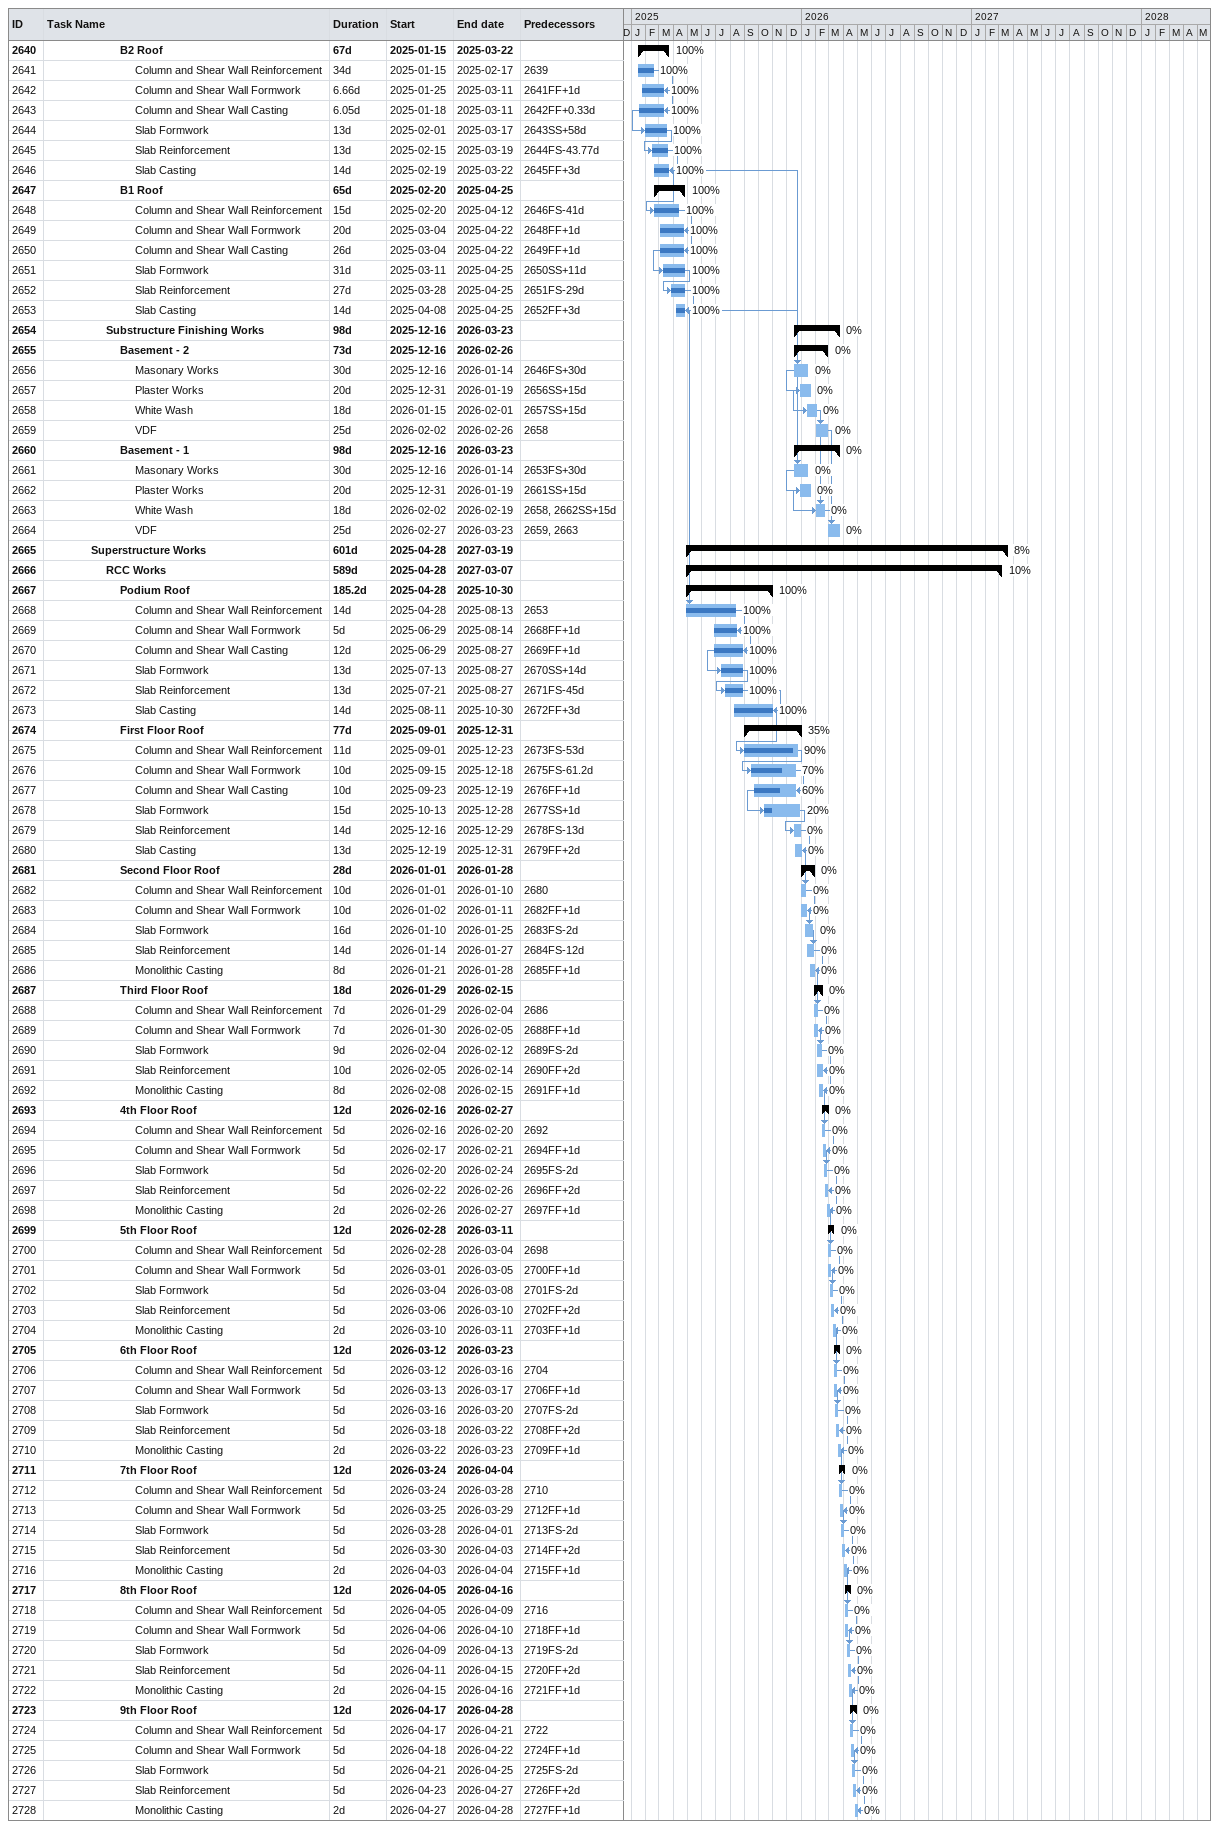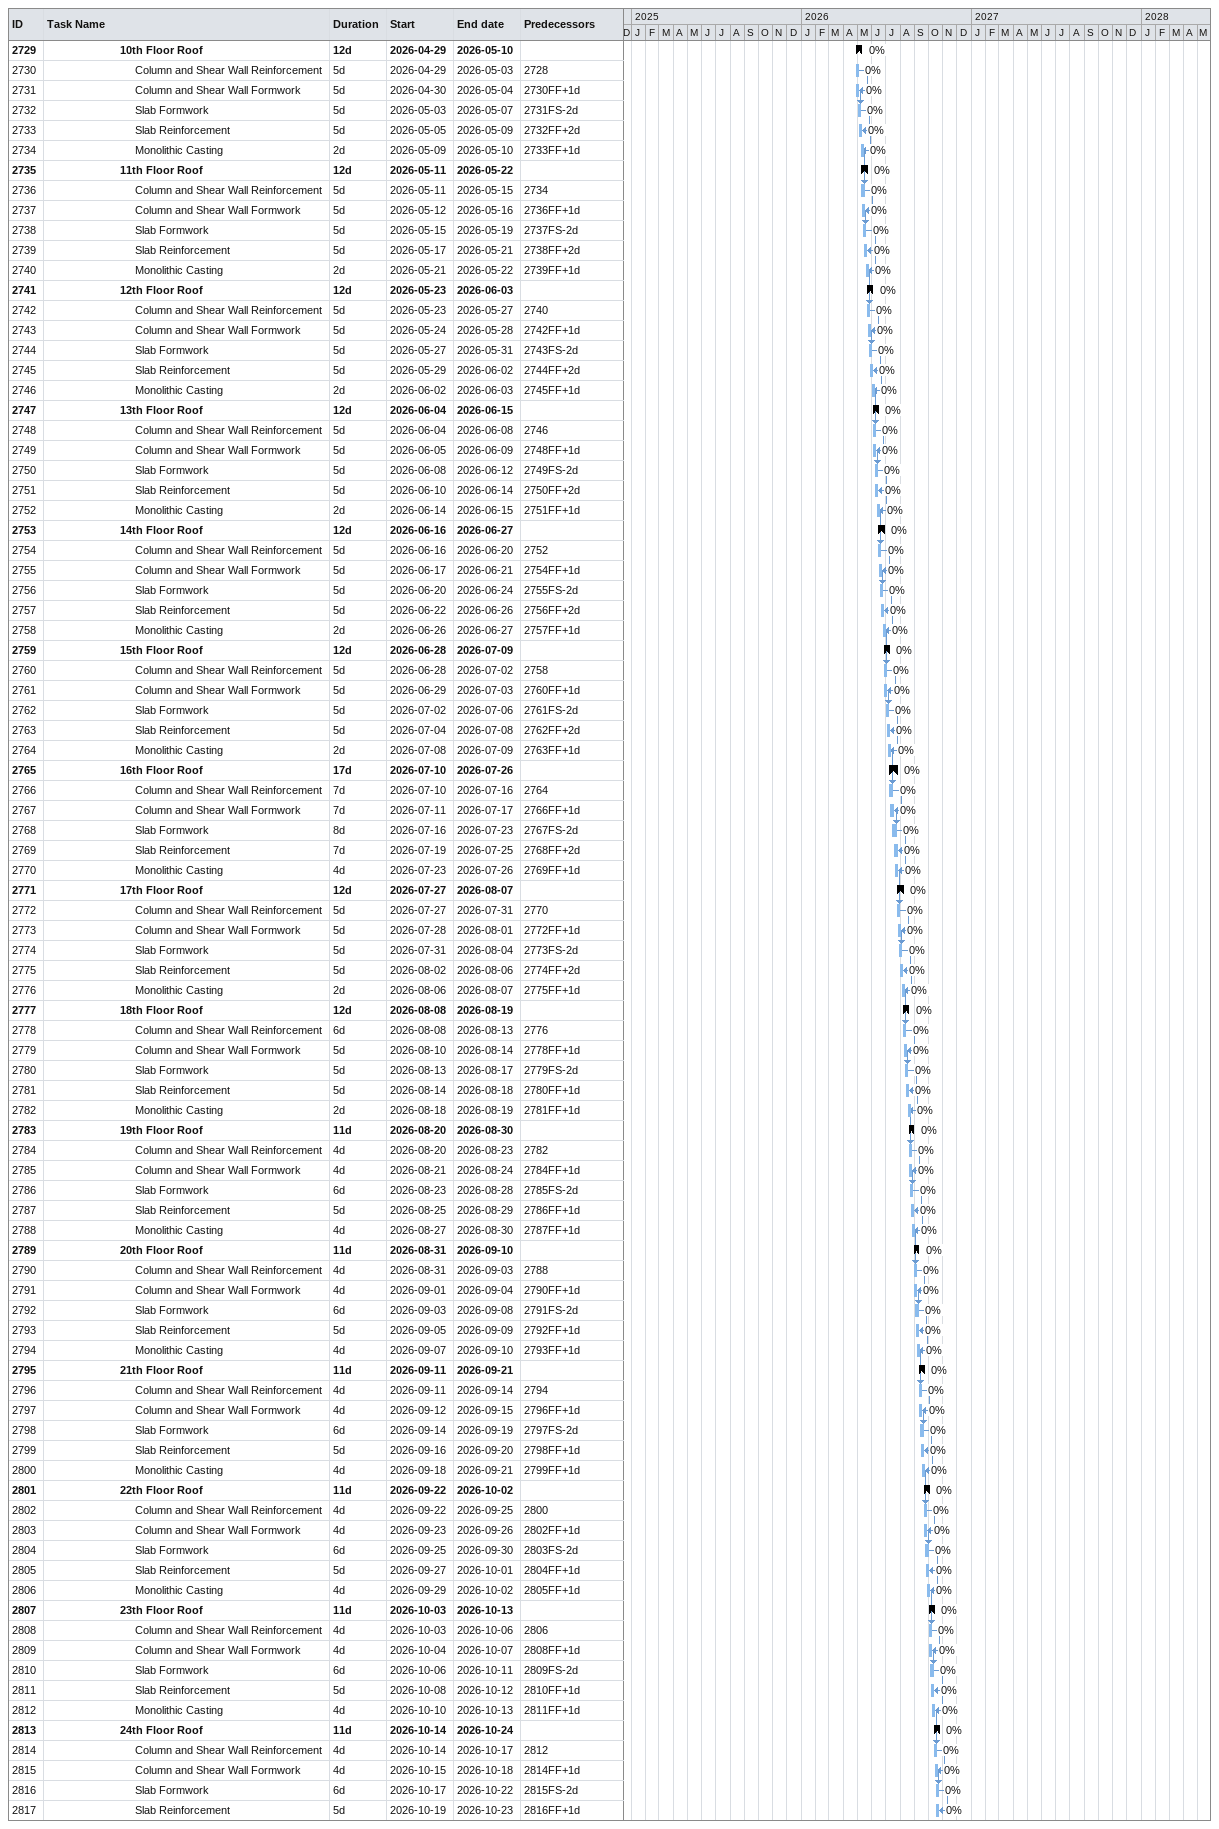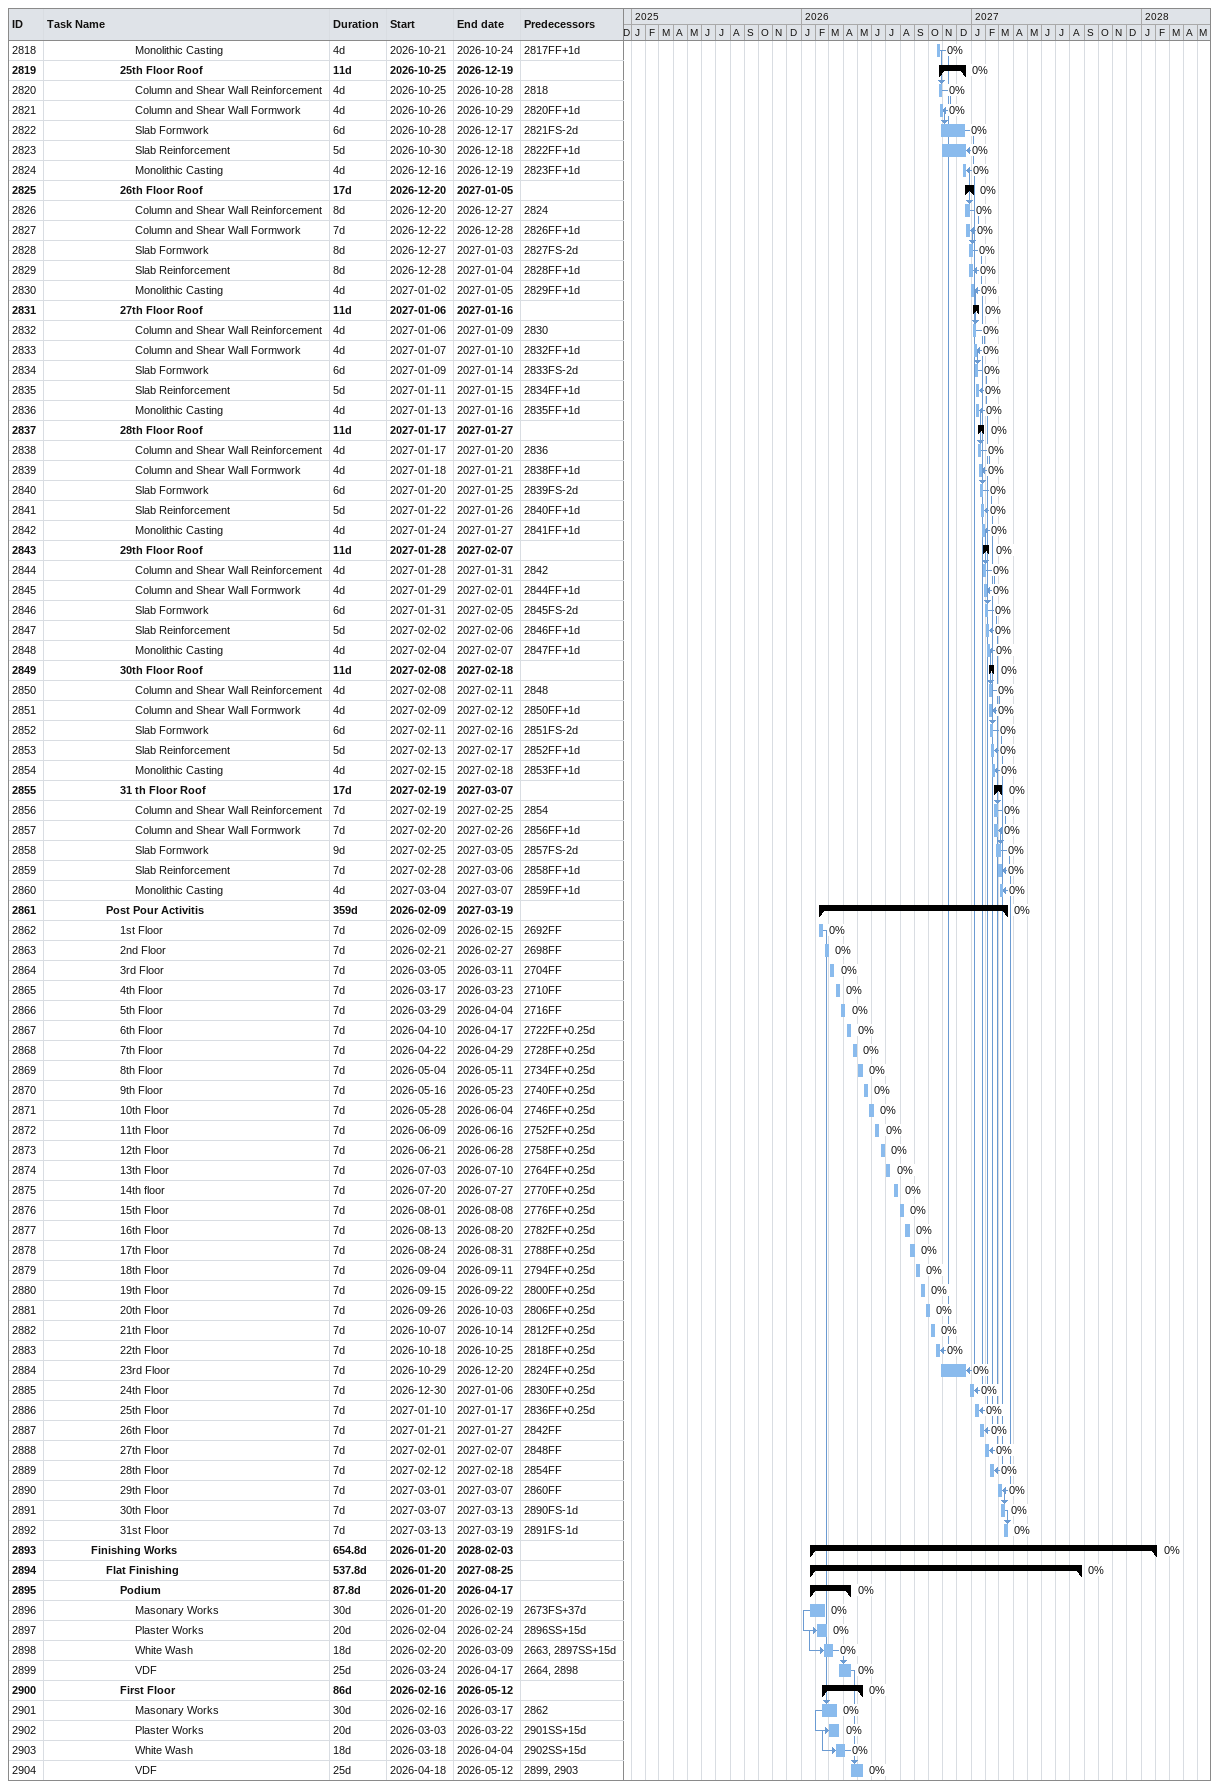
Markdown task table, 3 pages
| ID | Level | Task | Duration | Start | Finish | Predecessors | % complete |
|---|---|---|---|---|---|---|---|
| 2640 | 6 | **B2 Roof** | 67d | 2025-01-15 | 2025-03-22 |  | 100 |
| 2641 | 7 | Column and Shear Wall Reinforcement | 34d | 2025-01-15 | 2025-02-17 | 2639 | 100 |
| 2642 | 7 | Column and Shear Wall Formwork | 6.66d | 2025-01-25 | 2025-03-11 | 2641FF+1d | 100 |
| 2643 | 7 | Column and Shear Wall Casting | 6.05d | 2025-01-18 | 2025-03-11 | 2642FF+0.33d | 100 |
| 2644 | 7 | Slab Formwork | 13d | 2025-02-01 | 2025-03-17 | 2643SS+58d | 100 |
| 2645 | 7 | Slab Reinforcement | 13d | 2025-02-15 | 2025-03-19 | 2644FS-43.77d | 100 |
| 2646 | 7 | Slab Casting | 14d | 2025-02-19 | 2025-03-22 | 2645FF+3d | 100 |
| 2647 | 6 | **B1 Roof** | 65d | 2025-02-20 | 2025-04-25 |  | 100 |
| 2648 | 7 | Column and Shear Wall Reinforcement | 15d | 2025-02-20 | 2025-04-12 | 2646FS-41d | 100 |
| 2649 | 7 | Column and Shear Wall Formwork | 20d | 2025-03-04 | 2025-04-22 | 2648FF+1d | 100 |
| 2650 | 7 | Column and Shear Wall Casting | 26d | 2025-03-04 | 2025-04-22 | 2649FF+1d | 100 |
| 2651 | 7 | Slab Formwork | 31d | 2025-03-11 | 2025-04-25 | 2650SS+11d | 100 |
| 2652 | 7 | Slab Reinforcement | 27d | 2025-03-28 | 2025-04-25 | 2651FS-29d | 100 |
| 2653 | 7 | Slab Casting | 14d | 2025-04-08 | 2025-04-25 | 2652FF+3d | 100 |
| 2654 | 5 | **Substructure Finishing Works** | 98d | 2025-12-16 | 2026-03-23 |  | 0 |
| 2655 | 6 | **Basement - 2** | 73d | 2025-12-16 | 2026-02-26 |  | 0 |
| 2656 | 7 | Masonary Works | 30d | 2025-12-16 | 2026-01-14 | 2646FS+30d | 0 |
| 2657 | 7 | Plaster Works | 20d | 2025-12-31 | 2026-01-19 | 2656SS+15d | 0 |
| 2658 | 7 | White Wash | 18d | 2026-01-15 | 2026-02-01 | 2657SS+15d | 0 |
| 2659 | 7 | VDF | 25d | 2026-02-02 | 2026-02-26 | 2658 | 0 |
| 2660 | 6 | **Basement - 1** | 98d | 2025-12-16 | 2026-03-23 |  | 0 |
| 2661 | 7 | Masonary Works | 30d | 2025-12-16 | 2026-01-14 | 2653FS+30d | 0 |
| 2662 | 7 | Plaster Works | 20d | 2025-12-31 | 2026-01-19 | 2661SS+15d | 0 |
| 2663 | 7 | White Wash | 18d | 2026-02-02 | 2026-02-19 | 2658, 2662SS+15d | 0 |
| 2664 | 7 | VDF | 25d | 2026-02-27 | 2026-03-23 | 2659, 2663 | 0 |
| 2665 | 4 | **Superstructure Works** | 601d | 2025-04-28 | 2027-03-19 |  | 8 |
| 2666 | 5 | **RCC Works** | 589d | 2025-04-28 | 2027-03-07 |  | 10 |
| 2667 | 6 | **Podium Roof** | 185.2d | 2025-04-28 | 2025-10-30 |  | 100 |
| 2668 | 7 | Column and Shear Wall Reinforcement | 14d | 2025-04-28 | 2025-08-13 | 2653 | 100 |
| 2669 | 7 | Column and Shear Wall Formwork | 5d | 2025-06-29 | 2025-08-14 | 2668FF+1d | 100 |
| 2670 | 7 | Column and Shear Wall Casting | 12d | 2025-06-29 | 2025-08-27 | 2669FF+1d | 100 |
| 2671 | 7 | Slab Formwork | 13d | 2025-07-13 | 2025-08-27 | 2670SS+14d | 100 |
| 2672 | 7 | Slab Reinforcement | 13d | 2025-07-21 | 2025-08-27 | 2671FS-45d | 100 |
| 2673 | 7 | Slab Casting | 14d | 2025-08-11 | 2025-10-30 | 2672FF+3d | 100 |
| 2674 | 6 | **First Floor Roof** | 77d | 2025-09-01 | 2025-12-31 |  | 35 |
| 2675 | 7 | Column and Shear Wall Reinforcement | 11d | 2025-09-01 | 2025-12-23 | 2673FS-53d | 90 |
| 2676 | 7 | Column and Shear Wall Formwork | 10d | 2025-09-15 | 2025-12-18 | 2675FS-61.2d | 70 |
| 2677 | 7 | Column and Shear Wall Casting | 10d | 2025-09-23 | 2025-12-19 | 2676FF+1d | 60 |
| 2678 | 7 | Slab Formwork | 15d | 2025-10-13 | 2025-12-28 | 2677SS+1d | 20 |
| 2679 | 7 | Slab Reinforcement | 14d | 2025-12-16 | 2025-12-29 | 2678FS-13d | 0 |
| 2680 | 7 | Slab Casting | 13d | 2025-12-19 | 2025-12-31 | 2679FF+2d | 0 |
| 2681 | 6 | **Second Floor Roof** | 28d | 2026-01-01 | 2026-01-28 |  | 0 |
| 2682 | 7 | Column and Shear Wall Reinforcement | 10d | 2026-01-01 | 2026-01-10 | 2680 | 0 |
| 2683 | 7 | Column and Shear Wall Formwork | 10d | 2026-01-02 | 2026-01-11 | 2682FF+1d | 0 |
| 2684 | 7 | Slab Formwork | 16d | 2026-01-10 | 2026-01-25 | 2683FS-2d | 0 |
| 2685 | 7 | Slab Reinforcement | 14d | 2026-01-14 | 2026-01-27 | 2684FS-12d | 0 |
| 2686 | 7 | Monolithic Casting | 8d | 2026-01-21 | 2026-01-28 | 2685FF+1d | 0 |
| 2687 | 6 | **Third Floor Roof** | 18d | 2026-01-29 | 2026-02-15 |  | 0 |
| 2688 | 7 | Column and Shear Wall Reinforcement | 7d | 2026-01-29 | 2026-02-04 | 2686 | 0 |
| 2689 | 7 | Column and Shear Wall Formwork | 7d | 2026-01-30 | 2026-02-05 | 2688FF+1d | 0 |
| 2690 | 7 | Slab Formwork | 9d | 2026-02-04 | 2026-02-12 | 2689FS-2d | 0 |
| 2691 | 7 | Slab Reinforcement | 10d | 2026-02-05 | 2026-02-14 | 2690FF+2d | 0 |
| 2692 | 7 | Monolithic Casting | 8d | 2026-02-08 | 2026-02-15 | 2691FF+1d | 0 |
| 2693 | 6 | **4th Floor Roof** | 12d | 2026-02-16 | 2026-02-27 |  | 0 |
| 2694 | 7 | Column and Shear Wall Reinforcement | 5d | 2026-02-16 | 2026-02-20 | 2692 | 0 |
| 2695 | 7 | Column and Shear Wall Formwork | 5d | 2026-02-17 | 2026-02-21 | 2694FF+1d | 0 |
| 2696 | 7 | Slab Formwork | 5d | 2026-02-20 | 2026-02-24 | 2695FS-2d | 0 |
| 2697 | 7 | Slab Reinforcement | 5d | 2026-02-22 | 2026-02-26 | 2696FF+2d | 0 |
| 2698 | 7 | Monolithic Casting | 2d | 2026-02-26 | 2026-02-27 | 2697FF+1d | 0 |
| 2699 | 6 | **5th Floor Roof** | 12d | 2026-02-28 | 2026-03-11 |  | 0 |
| 2700 | 7 | Column and Shear Wall Reinforcement | 5d | 2026-02-28 | 2026-03-04 | 2698 | 0 |
| 2701 | 7 | Column and Shear Wall Formwork | 5d | 2026-03-01 | 2026-03-05 | 2700FF+1d | 0 |
| 2702 | 7 | Slab Formwork | 5d | 2026-03-04 | 2026-03-08 | 2701FS-2d | 0 |
| 2703 | 7 | Slab Reinforcement | 5d | 2026-03-06 | 2026-03-10 | 2702FF+2d | 0 |
| 2704 | 7 | Monolithic Casting | 2d | 2026-03-10 | 2026-03-11 | 2703FF+1d | 0 |
| 2705 | 6 | **6th Floor Roof** | 12d | 2026-03-12 | 2026-03-23 |  | 0 |
| 2706 | 7 | Column and Shear Wall Reinforcement | 5d | 2026-03-12 | 2026-03-16 | 2704 | 0 |
| 2707 | 7 | Column and Shear Wall Formwork | 5d | 2026-03-13 | 2026-03-17 | 2706FF+1d | 0 |
| 2708 | 7 | Slab Formwork | 5d | 2026-03-16 | 2026-03-20 | 2707FS-2d | 0 |
| 2709 | 7 | Slab Reinforcement | 5d | 2026-03-18 | 2026-03-22 | 2708FF+2d | 0 |
| 2710 | 7 | Monolithic Casting | 2d | 2026-03-22 | 2026-03-23 | 2709FF+1d | 0 |
| 2711 | 6 | **7th Floor Roof** | 12d | 2026-03-24 | 2026-04-04 |  | 0 |
| 2712 | 7 | Column and Shear Wall Reinforcement | 5d | 2026-03-24 | 2026-03-28 | 2710 | 0 |
| 2713 | 7 | Column and Shear Wall Formwork | 5d | 2026-03-25 | 2026-03-29 | 2712FF+1d | 0 |
| 2714 | 7 | Slab Formwork | 5d | 2026-03-28 | 2026-04-01 | 2713FS-2d | 0 |
| 2715 | 7 | Slab Reinforcement | 5d | 2026-03-30 | 2026-04-03 | 2714FF+2d | 0 |
| 2716 | 7 | Monolithic Casting | 2d | 2026-04-03 | 2026-04-04 | 2715FF+1d | 0 |
| 2717 | 6 | **8th Floor Roof** | 12d | 2026-04-05 | 2026-04-16 |  | 0 |
| 2718 | 7 | Column and Shear Wall Reinforcement | 5d | 2026-04-05 | 2026-04-09 | 2716 | 0 |
| 2719 | 7 | Column and Shear Wall Formwork | 5d | 2026-04-06 | 2026-04-10 | 2718FF+1d | 0 |
| 2720 | 7 | Slab Formwork | 5d | 2026-04-09 | 2026-04-13 | 2719FS-2d | 0 |
| 2721 | 7 | Slab Reinforcement | 5d | 2026-04-11 | 2026-04-15 | 2720FF+2d | 0 |
| 2722 | 7 | Monolithic Casting | 2d | 2026-04-15 | 2026-04-16 | 2721FF+1d | 0 |
| 2723 | 6 | **9th Floor Roof** | 12d | 2026-04-17 | 2026-04-28 |  | 0 |
| 2724 | 7 | Column and Shear Wall Reinforcement | 5d | 2026-04-17 | 2026-04-21 | 2722 | 0 |
| 2725 | 7 | Column and Shear Wall Formwork | 5d | 2026-04-18 | 2026-04-22 | 2724FF+1d | 0 |
| 2726 | 7 | Slab Formwork | 5d | 2026-04-21 | 2026-04-25 | 2725FS-2d | 0 |
| 2727 | 7 | Slab Reinforcement | 5d | 2026-04-23 | 2026-04-27 | 2726FF+2d | 0 |
| 2728 | 7 | Monolithic Casting | 2d | 2026-04-27 | 2026-04-28 | 2727FF+1d | 0 |
| 2729 | 6 | **10th Floor Roof** | 12d | 2026-04-29 | 2026-05-10 |  | 0 |
| 2730 | 7 | Column and Shear Wall Reinforcement | 5d | 2026-04-29 | 2026-05-03 | 2728 | 0 |
| 2731 | 7 | Column and Shear Wall Formwork | 5d | 2026-04-30 | 2026-05-04 | 2730FF+1d | 0 |
| 2732 | 7 | Slab Formwork | 5d | 2026-05-03 | 2026-05-07 | 2731FS-2d | 0 |
| 2733 | 7 | Slab Reinforcement | 5d | 2026-05-05 | 2026-05-09 | 2732FF+2d | 0 |
| 2734 | 7 | Monolithic Casting | 2d | 2026-05-09 | 2026-05-10 | 2733FF+1d | 0 |
| 2735 | 6 | **11th Floor Roof** | 12d | 2026-05-11 | 2026-05-22 |  | 0 |
| 2736 | 7 | Column and Shear Wall Reinforcement | 5d | 2026-05-11 | 2026-05-15 | 2734 | 0 |
| 2737 | 7 | Column and Shear Wall Formwork | 5d | 2026-05-12 | 2026-05-16 | 2736FF+1d | 0 |
| 2738 | 7 | Slab Formwork | 5d | 2026-05-15 | 2026-05-19 | 2737FS-2d | 0 |
| 2739 | 7 | Slab Reinforcement | 5d | 2026-05-17 | 2026-05-21 | 2738FF+2d | 0 |
| 2740 | 7 | Monolithic Casting | 2d | 2026-05-21 | 2026-05-22 | 2739FF+1d | 0 |
| 2741 | 6 | **12th Floor Roof** | 12d | 2026-05-23 | 2026-06-03 |  | 0 |
| 2742 | 7 | Column and Shear Wall Reinforcement | 5d | 2026-05-23 | 2026-05-27 | 2740 | 0 |
| 2743 | 7 | Column and Shear Wall Formwork | 5d | 2026-05-24 | 2026-05-28 | 2742FF+1d | 0 |
| 2744 | 7 | Slab Formwork | 5d | 2026-05-27 | 2026-05-31 | 2743FS-2d | 0 |
| 2745 | 7 | Slab Reinforcement | 5d | 2026-05-29 | 2026-06-02 | 2744FF+2d | 0 |
| 2746 | 7 | Monolithic Casting | 2d | 2026-06-02 | 2026-06-03 | 2745FF+1d | 0 |
| 2747 | 6 | **13th Floor Roof** | 12d | 2026-06-04 | 2026-06-15 |  | 0 |
| 2748 | 7 | Column and Shear Wall Reinforcement | 5d | 2026-06-04 | 2026-06-08 | 2746 | 0 |
| 2749 | 7 | Column and Shear Wall Formwork | 5d | 2026-06-05 | 2026-06-09 | 2748FF+1d | 0 |
| 2750 | 7 | Slab Formwork | 5d | 2026-06-08 | 2026-06-12 | 2749FS-2d | 0 |
| 2751 | 7 | Slab Reinforcement | 5d | 2026-06-10 | 2026-06-14 | 2750FF+2d | 0 |
| 2752 | 7 | Monolithic Casting | 2d | 2026-06-14 | 2026-06-15 | 2751FF+1d | 0 |
| 2753 | 6 | **14th Floor Roof** | 12d | 2026-06-16 | 2026-06-27 |  | 0 |
| 2754 | 7 | Column and Shear Wall Reinforcement | 5d | 2026-06-16 | 2026-06-20 | 2752 | 0 |
| 2755 | 7 | Column and Shear Wall Formwork | 5d | 2026-06-17 | 2026-06-21 | 2754FF+1d | 0 |
| 2756 | 7 | Slab Formwork | 5d | 2026-06-20 | 2026-06-24 | 2755FS-2d | 0 |
| 2757 | 7 | Slab Reinforcement | 5d | 2026-06-22 | 2026-06-26 | 2756FF+2d | 0 |
| 2758 | 7 | Monolithic Casting | 2d | 2026-06-26 | 2026-06-27 | 2757FF+1d | 0 |
| 2759 | 6 | **15th Floor Roof** | 12d | 2026-06-28 | 2026-07-09 |  | 0 |
| 2760 | 7 | Column and Shear Wall Reinforcement | 5d | 2026-06-28 | 2026-07-02 | 2758 | 0 |
| 2761 | 7 | Column and Shear Wall Formwork | 5d | 2026-06-29 | 2026-07-03 | 2760FF+1d | 0 |
| 2762 | 7 | Slab Formwork | 5d | 2026-07-02 | 2026-07-06 | 2761FS-2d | 0 |
| 2763 | 7 | Slab Reinforcement | 5d | 2026-07-04 | 2026-07-08 | 2762FF+2d | 0 |
| 2764 | 7 | Monolithic Casting | 2d | 2026-07-08 | 2026-07-09 | 2763FF+1d | 0 |
| 2765 | 6 | **16th Floor Roof** | 17d | 2026-07-10 | 2026-07-26 |  | 0 |
| 2766 | 7 | Column and Shear Wall Reinforcement | 7d | 2026-07-10 | 2026-07-16 | 2764 | 0 |
| 2767 | 7 | Column and Shear Wall Formwork | 7d | 2026-07-11 | 2026-07-17 | 2766FF+1d | 0 |
| 2768 | 7 | Slab Formwork | 8d | 2026-07-16 | 2026-07-23 | 2767FS-2d | 0 |
| 2769 | 7 | Slab Reinforcement | 7d | 2026-07-19 | 2026-07-25 | 2768FF+2d | 0 |
| 2770 | 7 | Monolithic Casting | 4d | 2026-07-23 | 2026-07-26 | 2769FF+1d | 0 |
| 2771 | 6 | **17th Floor Roof** | 12d | 2026-07-27 | 2026-08-07 |  | 0 |
| 2772 | 7 | Column and Shear Wall Reinforcement | 5d | 2026-07-27 | 2026-07-31 | 2770 | 0 |
| 2773 | 7 | Column and Shear Wall Formwork | 5d | 2026-07-28 | 2026-08-01 | 2772FF+1d | 0 |
| 2774 | 7 | Slab Formwork | 5d | 2026-07-31 | 2026-08-04 | 2773FS-2d | 0 |
| 2775 | 7 | Slab Reinforcement | 5d | 2026-08-02 | 2026-08-06 | 2774FF+2d | 0 |
| 2776 | 7 | Monolithic Casting | 2d | 2026-08-06 | 2026-08-07 | 2775FF+1d | 0 |
| 2777 | 6 | **18th Floor Roof** | 12d | 2026-08-08 | 2026-08-19 |  | 0 |
| 2778 | 7 | Column and Shear Wall Reinforcement | 6d | 2026-08-08 | 2026-08-13 | 2776 | 0 |
| 2779 | 7 | Column and Shear Wall Formwork | 5d | 2026-08-10 | 2026-08-14 | 2778FF+1d | 0 |
| 2780 | 7 | Slab Formwork | 5d | 2026-08-13 | 2026-08-17 | 2779FS-2d | 0 |
| 2781 | 7 | Slab Reinforcement | 5d | 2026-08-14 | 2026-08-18 | 2780FF+1d | 0 |
| 2782 | 7 | Monolithic Casting | 2d | 2026-08-18 | 2026-08-19 | 2781FF+1d | 0 |
| 2783 | 6 | **19th Floor Roof** | 11d | 2026-08-20 | 2026-08-30 |  | 0 |
| 2784 | 7 | Column and Shear Wall Reinforcement | 4d | 2026-08-20 | 2026-08-23 | 2782 | 0 |
| 2785 | 7 | Column and Shear Wall Formwork | 4d | 2026-08-21 | 2026-08-24 | 2784FF+1d | 0 |
| 2786 | 7 | Slab Formwork | 6d | 2026-08-23 | 2026-08-28 | 2785FS-2d | 0 |
| 2787 | 7 | Slab Reinforcement | 5d | 2026-08-25 | 2026-08-29 | 2786FF+1d | 0 |
| 2788 | 7 | Monolithic Casting | 4d | 2026-08-27 | 2026-08-30 | 2787FF+1d | 0 |
| 2789 | 6 | **20th Floor Roof** | 11d | 2026-08-31 | 2026-09-10 |  | 0 |
| 2790 | 7 | Column and Shear Wall Reinforcement | 4d | 2026-08-31 | 2026-09-03 | 2788 | 0 |
| 2791 | 7 | Column and Shear Wall Formwork | 4d | 2026-09-01 | 2026-09-04 | 2790FF+1d | 0 |
| 2792 | 7 | Slab Formwork | 6d | 2026-09-03 | 2026-09-08 | 2791FS-2d | 0 |
| 2793 | 7 | Slab Reinforcement | 5d | 2026-09-05 | 2026-09-09 | 2792FF+1d | 0 |
| 2794 | 7 | Monolithic Casting | 4d | 2026-09-07 | 2026-09-10 | 2793FF+1d | 0 |
| 2795 | 6 | **21th Floor Roof** | 11d | 2026-09-11 | 2026-09-21 |  | 0 |
| 2796 | 7 | Column and Shear Wall Reinforcement | 4d | 2026-09-11 | 2026-09-14 | 2794 | 0 |
| 2797 | 7 | Column and Shear Wall Formwork | 4d | 2026-09-12 | 2026-09-15 | 2796FF+1d | 0 |
| 2798 | 7 | Slab Formwork | 6d | 2026-09-14 | 2026-09-19 | 2797FS-2d | 0 |
| 2799 | 7 | Slab Reinforcement | 5d | 2026-09-16 | 2026-09-20 | 2798FF+1d | 0 |
| 2800 | 7 | Monolithic Casting | 4d | 2026-09-18 | 2026-09-21 | 2799FF+1d | 0 |
| 2801 | 6 | **22th Floor Roof** | 11d | 2026-09-22 | 2026-10-02 |  | 0 |
| 2802 | 7 | Column and Shear Wall Reinforcement | 4d | 2026-09-22 | 2026-09-25 | 2800 | 0 |
| 2803 | 7 | Column and Shear Wall Formwork | 4d | 2026-09-23 | 2026-09-26 | 2802FF+1d | 0 |
| 2804 | 7 | Slab Formwork | 6d | 2026-09-25 | 2026-09-30 | 2803FS-2d | 0 |
| 2805 | 7 | Slab Reinforcement | 5d | 2026-09-27 | 2026-10-01 | 2804FF+1d | 0 |
| 2806 | 7 | Monolithic Casting | 4d | 2026-09-29 | 2026-10-02 | 2805FF+1d | 0 |
| 2807 | 6 | **23th Floor Roof** | 11d | 2026-10-03 | 2026-10-13 |  | 0 |
| 2808 | 7 | Column and Shear Wall Reinforcement | 4d | 2026-10-03 | 2026-10-06 | 2806 | 0 |
| 2809 | 7 | Column and Shear Wall Formwork | 4d | 2026-10-04 | 2026-10-07 | 2808FF+1d | 0 |
| 2810 | 7 | Slab Formwork | 6d | 2026-10-06 | 2026-10-11 | 2809FS-2d | 0 |
| 2811 | 7 | Slab Reinforcement | 5d | 2026-10-08 | 2026-10-12 | 2810FF+1d | 0 |
| 2812 | 7 | Monolithic Casting | 4d | 2026-10-10 | 2026-10-13 | 2811FF+1d | 0 |
| 2813 | 6 | **24th Floor Roof** | 11d | 2026-10-14 | 2026-10-24 |  | 0 |
| 2814 | 7 | Column and Shear Wall Reinforcement | 4d | 2026-10-14 | 2026-10-17 | 2812 | 0 |
| 2815 | 7 | Column and Shear Wall Formwork | 4d | 2026-10-15 | 2026-10-18 | 2814FF+1d | 0 |
| 2816 | 7 | Slab Formwork | 6d | 2026-10-17 | 2026-10-22 | 2815FS-2d | 0 |
| 2817 | 7 | Slab Reinforcement | 5d | 2026-10-19 | 2026-10-23 | 2816FF+1d | 0 |
| 2818 | 7 | Monolithic Casting | 4d | 2026-10-21 | 2026-10-24 | 2817FF+1d | 0 |
| 2819 | 6 | **25th Floor Roof** | 11d | 2026-10-25 | 2026-12-19 |  | 0 |
| 2820 | 7 | Column and Shear Wall Reinforcement | 4d | 2026-10-25 | 2026-10-28 | 2818 | 0 |
| 2821 | 7 | Column and Shear Wall Formwork | 4d | 2026-10-26 | 2026-10-29 | 2820FF+1d | 0 |
| 2822 | 7 | Slab Formwork | 6d | 2026-10-28 | 2026-12-17 | 2821FS-2d | 0 |
| 2823 | 7 | Slab Reinforcement | 5d | 2026-10-30 | 2026-12-18 | 2822FF+1d | 0 |
| 2824 | 7 | Monolithic Casting | 4d | 2026-12-16 | 2026-12-19 | 2823FF+1d | 0 |
| 2825 | 6 | **26th Floor Roof** | 17d | 2026-12-20 | 2027-01-05 |  | 0 |
| 2826 | 7 | Column and Shear Wall Reinforcement | 8d | 2026-12-20 | 2026-12-27 | 2824 | 0 |
| 2827 | 7 | Column and Shear Wall Formwork | 7d | 2026-12-22 | 2026-12-28 | 2826FF+1d | 0 |
| 2828 | 7 | Slab Formwork | 8d | 2026-12-27 | 2027-01-03 | 2827FS-2d | 0 |
| 2829 | 7 | Slab Reinforcement | 8d | 2026-12-28 | 2027-01-04 | 2828FF+1d | 0 |
| 2830 | 7 | Monolithic Casting | 4d | 2027-01-02 | 2027-01-05 | 2829FF+1d | 0 |
| 2831 | 6 | **27th Floor Roof** | 11d | 2027-01-06 | 2027-01-16 |  | 0 |
| 2832 | 7 | Column and Shear Wall Reinforcement | 4d | 2027-01-06 | 2027-01-09 | 2830 | 0 |
| 2833 | 7 | Column and Shear Wall Formwork | 4d | 2027-01-07 | 2027-01-10 | 2832FF+1d | 0 |
| 2834 | 7 | Slab Formwork | 6d | 2027-01-09 | 2027-01-14 | 2833FS-2d | 0 |
| 2835 | 7 | Slab Reinforcement | 5d | 2027-01-11 | 2027-01-15 | 2834FF+1d | 0 |
| 2836 | 7 | Monolithic Casting | 4d | 2027-01-13 | 2027-01-16 | 2835FF+1d | 0 |
| 2837 | 6 | **28th Floor Roof** | 11d | 2027-01-17 | 2027-01-27 |  | 0 |
| 2838 | 7 | Column and Shear Wall Reinforcement | 4d | 2027-01-17 | 2027-01-20 | 2836 | 0 |
| 2839 | 7 | Column and Shear Wall Formwork | 4d | 2027-01-18 | 2027-01-21 | 2838FF+1d | 0 |
| 2840 | 7 | Slab Formwork | 6d | 2027-01-20 | 2027-01-25 | 2839FS-2d | 0 |
| 2841 | 7 | Slab Reinforcement | 5d | 2027-01-22 | 2027-01-26 | 2840FF+1d | 0 |
| 2842 | 7 | Monolithic Casting | 4d | 2027-01-24 | 2027-01-27 | 2841FF+1d | 0 |
| 2843 | 6 | **29th Floor Roof** | 11d | 2027-01-28 | 2027-02-07 |  | 0 |
| 2844 | 7 | Column and Shear Wall Reinforcement | 4d | 2027-01-28 | 2027-01-31 | 2842 | 0 |
| 2845 | 7 | Column and Shear Wall Formwork | 4d | 2027-01-29 | 2027-02-01 | 2844FF+1d | 0 |
| 2846 | 7 | Slab Formwork | 6d | 2027-01-31 | 2027-02-05 | 2845FS-2d | 0 |
| 2847 | 7 | Slab Reinforcement | 5d | 2027-02-02 | 2027-02-06 | 2846FF+1d | 0 |
| 2848 | 7 | Monolithic Casting | 4d | 2027-02-04 | 2027-02-07 | 2847FF+1d | 0 |
| 2849 | 6 | **30th Floor Roof** | 11d | 2027-02-08 | 2027-02-18 |  | 0 |
| 2850 | 7 | Column and Shear Wall Reinforcement | 4d | 2027-02-08 | 2027-02-11 | 2848 | 0 |
| 2851 | 7 | Column and Shear Wall Formwork | 4d | 2027-02-09 | 2027-02-12 | 2850FF+1d | 0 |
| 2852 | 7 | Slab Formwork | 6d | 2027-02-11 | 2027-02-16 | 2851FS-2d | 0 |
| 2853 | 7 | Slab Reinforcement | 5d | 2027-02-13 | 2027-02-17 | 2852FF+1d | 0 |
| 2854 | 7 | Monolithic Casting | 4d | 2027-02-15 | 2027-02-18 | 2853FF+1d | 0 |
| 2855 | 6 | **31 th Floor Roof** | 17d | 2027-02-19 | 2027-03-07 |  | 0 |
| 2856 | 7 | Column and Shear Wall Reinforcement | 7d | 2027-02-19 | 2027-02-25 | 2854 | 0 |
| 2857 | 7 | Column and Shear Wall Formwork | 7d | 2027-02-20 | 2027-02-26 | 2856FF+1d | 0 |
| 2858 | 7 | Slab Formwork | 9d | 2027-02-25 | 2027-03-05 | 2857FS-2d | 0 |
| 2859 | 7 | Slab Reinforcement | 7d | 2027-02-28 | 2027-03-06 | 2858FF+1d | 0 |
| 2860 | 7 | Monolithic Casting | 4d | 2027-03-04 | 2027-03-07 | 2859FF+1d | 0 |
| 2861 | 5 | **Post Pour Activitis** | 359d | 2026-02-09 | 2027-03-19 |  | 0 |
| 2862 | 6 | 1st Floor | 7d | 2026-02-09 | 2026-02-15 | 2692FF | 0 |
| 2863 | 6 | 2nd Floor | 7d | 2026-02-21 | 2026-02-27 | 2698FF | 0 |
| 2864 | 6 | 3rd Floor | 7d | 2026-03-05 | 2026-03-11 | 2704FF | 0 |
| 2865 | 6 | 4th Floor | 7d | 2026-03-17 | 2026-03-23 | 2710FF | 0 |
| 2866 | 6 | 5th Floor | 7d | 2026-03-29 | 2026-04-04 | 2716FF | 0 |
| 2867 | 6 | 6th Floor | 7d | 2026-04-10 | 2026-04-17 | 2722FF+0.25d | 0 |
| 2868 | 6 | 7th Floor | 7d | 2026-04-22 | 2026-04-29 | 2728FF+0.25d | 0 |
| 2869 | 6 | 8th Floor | 7d | 2026-05-04 | 2026-05-11 | 2734FF+0.25d | 0 |
| 2870 | 6 | 9th Floor | 7d | 2026-05-16 | 2026-05-23 | 2740FF+0.25d | 0 |
| 2871 | 6 | 10th Floor | 7d | 2026-05-28 | 2026-06-04 | 2746FF+0.25d | 0 |
| 2872 | 6 | 11th Floor | 7d | 2026-06-09 | 2026-06-16 | 2752FF+0.25d | 0 |
| 2873 | 6 | 12th Floor | 7d | 2026-06-21 | 2026-06-28 | 2758FF+0.25d | 0 |
| 2874 | 6 | 13th Floor | 7d | 2026-07-03 | 2026-07-10 | 2764FF+0.25d | 0 |
| 2875 | 6 | 14th floor | 7d | 2026-07-20 | 2026-07-27 | 2770FF+0.25d | 0 |
| 2876 | 6 | 15th Floor | 7d | 2026-08-01 | 2026-08-08 | 2776FF+0.25d | 0 |
| 2877 | 6 | 16th Floor | 7d | 2026-08-13 | 2026-08-20 | 2782FF+0.25d | 0 |
| 2878 | 6 | 17th Floor | 7d | 2026-08-24 | 2026-08-31 | 2788FF+0.25d | 0 |
| 2879 | 6 | 18th Floor | 7d | 2026-09-04 | 2026-09-11 | 2794FF+0.25d | 0 |
| 2880 | 6 | 19th Floor | 7d | 2026-09-15 | 2026-09-22 | 2800FF+0.25d | 0 |
| 2881 | 6 | 20th Floor | 7d | 2026-09-26 | 2026-10-03 | 2806FF+0.25d | 0 |
| 2882 | 6 | 21th Floor | 7d | 2026-10-07 | 2026-10-14 | 2812FF+0.25d | 0 |
| 2883 | 6 | 22th Floor | 7d | 2026-10-18 | 2026-10-25 | 2818FF+0.25d | 0 |
| 2884 | 6 | 23rd Floor | 7d | 2026-10-29 | 2026-12-20 | 2824FF+0.25d | 0 |
| 2885 | 6 | 24th Floor | 7d | 2026-12-30 | 2027-01-06 | 2830FF+0.25d | 0 |
| 2886 | 6 | 25th Floor | 7d | 2027-01-10 | 2027-01-17 | 2836FF+0.25d | 0 |
| 2887 | 6 | 26th Floor | 7d | 2027-01-21 | 2027-01-27 | 2842FF | 0 |
| 2888 | 6 | 27th Floor | 7d | 2027-02-01 | 2027-02-07 | 2848FF | 0 |
| 2889 | 6 | 28th Floor | 7d | 2027-02-12 | 2027-02-18 | 2854FF | 0 |
| 2890 | 6 | 29th Floor | 7d | 2027-03-01 | 2027-03-07 | 2860FF | 0 |
| 2891 | 6 | 30th Floor | 7d | 2027-03-07 | 2027-03-13 | 2890FS-1d | 0 |
| 2892 | 6 | 31st Floor | 7d | 2027-03-13 | 2027-03-19 | 2891FS-1d | 0 |
| 2893 | 4 | **Finishing Works** | 654.8d | 2026-01-20 | 2028-02-03 |  | 0 |
| 2894 | 5 | **Flat Finishing** | 537.8d | 2026-01-20 | 2027-08-25 |  | 0 |
| 2895 | 6 | **Podium** | 87.8d | 2026-01-20 | 2026-04-17 |  | 0 |
| 2896 | 7 | Masonary Works | 30d | 2026-01-20 | 2026-02-19 | 2673FS+37d | 0 |
| 2897 | 7 | Plaster Works | 20d | 2026-02-04 | 2026-02-24 | 2896SS+15d | 0 |
| 2898 | 7 | White Wash | 18d | 2026-02-20 | 2026-03-09 | 2663, 2897SS+15d | 0 |
| 2899 | 7 | VDF | 25d | 2026-03-24 | 2026-04-17 | 2664, 2898 | 0 |
| 2900 | 6 | **First Floor** | 86d | 2026-02-16 | 2026-05-12 |  | 0 |
| 2901 | 7 | Masonary Works | 30d | 2026-02-16 | 2026-03-17 | 2862 | 0 |
| 2902 | 7 | Plaster Works | 20d | 2026-03-03 | 2026-03-22 | 2901SS+15d | 0 |
| 2903 | 7 | White Wash | 18d | 2026-03-18 | 2026-04-04 | 2902SS+15d | 0 |
| 2904 | 7 | VDF | 25d | 2026-04-18 | 2026-05-12 | 2899, 2903 | 0 |
